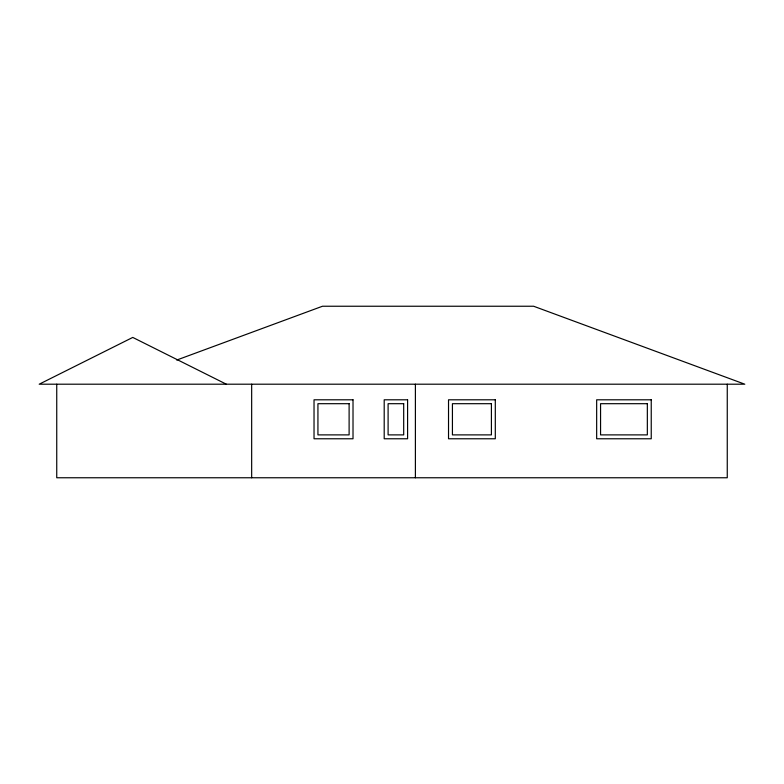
<?xml version="1.0" encoding="UTF-8"?>
<svg xmlns="http://www.w3.org/2000/svg" width="784" height="784" viewBox="0 0 784 784"><rect width="100%" height="100%" fill="white"/><g stroke="black" fill="none" stroke-linecap="round" stroke-linejoin="round"><path stroke-width="1.18" d="M176.733 360.052L322.489 306.24L533.63 306.24L744.8 384.199L39.2 384.199L132.761 337.424L226.321 384.199M727.258 384.199L727.258 477.76L56.742 477.76L56.742 384.199M415.393 384.199L415.393 477.76M251.664 384.199L251.664 477.76M353.016 399.801L314.031 399.801L314.031 438.775L353.016 438.775L353.016 399.801M407.592 399.801L384.199 399.801L384.199 438.775L407.592 438.775L407.592 399.801M495.302 399.801L448.526 399.801L448.526 438.775L495.302 438.775L495.302 399.801M651.239 399.801L596.663 399.801L596.663 438.775L651.239 438.775L651.239 399.801M349.115 403.691L317.932 403.691L317.932 434.885L349.115 434.885L349.115 403.691M403.691 403.691L388.1 403.691L388.1 434.885L403.691 434.885L403.691 403.691M491.411 403.691L452.427 403.691L452.427 434.885L491.411 434.885L491.411 403.691M647.339 403.691L600.564 403.691L600.564 434.885L647.339 434.885L647.339 403.691"/></g></svg>
